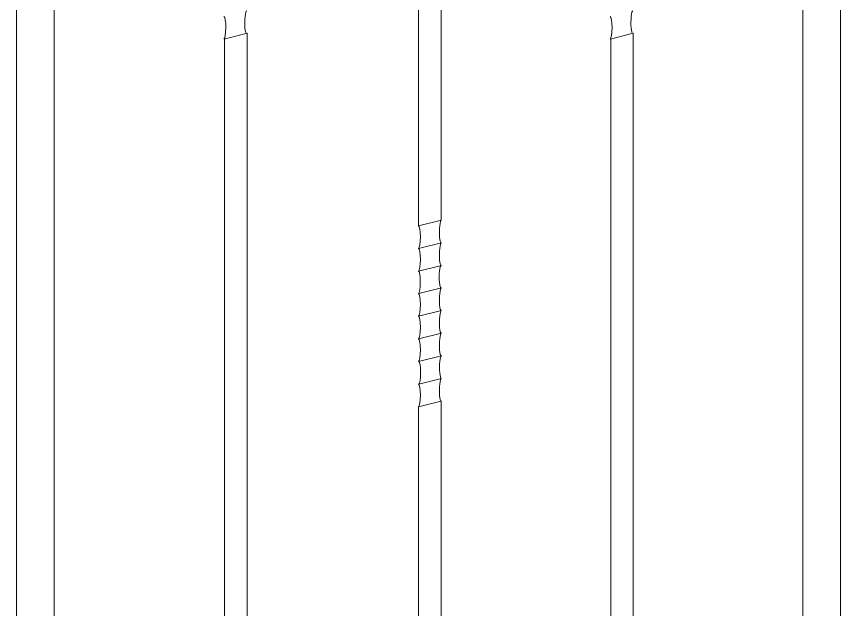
# Model space of a CAD drawing. Header units: millimetres. Extents: x -644 to 652, y 0 to 1491.
# Drawn here: x 336.6 to 651.6, y 550.8 to 777.5 of the extents above; entities that cross this region are included whole.
import ezdxf

# ---------------------------------------------------------------- set-up
doc = ezdxf.new("R2010")
doc.units = ezdxf.units.MM
doc.layers.add('ceco.net 171', color=7, linetype='Continuous')

msp = doc.modelspace()

# ---------------------------------------------------------------- linework, layer by layer
at = {"layer": 'ceco.net 171', "lineweight": 5}
for p, q in [((336.6, 0), (336.6, 1359.91)), ((351, 14.4), (351, 1359.91)), ((651.6, 0), (651.6, 1308.96)), ((637.2, 14.4), (637.2, 1294.56)), ((490.32, 697.47), (490.32, 907.39)), ((498.96, 699.64), (498.96, 909.56)), ((416.03, 768.93), (424.77, 771.12)), ((416.13, 502.56), (416.13, 769.17)), ((424.77, 502.56), (424.77, 771.12)), ((563.65, 768.93), (572.4, 771.12)), ((563.76, 502.56), (563.76, 768.96)), ((572.4, 502.56), (572.4, 771.12)), ((490.32, 697.47), (499.01, 699.65)), ((490.32, 688.83), (499.01, 691.01)), ((490.32, 680.19), (499.01, 682.37)), ((490.43, 671.55), (499.12, 673.73)), ((490.32, 662.88), (499.01, 665.06)), ((490.32, 654.24), (499.01, 656.42)), ((490.32, 645.6), (499.01, 647.78)), ((490.43, 636.96), (499.12, 639.14)), ((490.32, 628.29), (498.95, 630.46)), ((498.96, 502.56), (498.96, 630.46)), ((490.32, 502.56), (490.32, 628.29))]:
    msp.add_line(p, q, dxfattribs=at)
at = {"layer": 'ceco.net 171', "lineweight": 5, "extrusion": (0, 0, -1)}
for centre, start_param, end_param in [((424.59, 775.39), 0, 3.141593), ((572.22, 775.39), 0, 3.141593), ((415.89, 773.21), 3.141593, 6.210756), ((563.52, 773.21), 3.141593, 6.210756), ((498.99, 695.33), 0, 3.141593), ((490.29, 693.15), 3.141593, 6.210756), ((498.99, 686.68), 0, 3.141593), ((490.29, 684.51), 3.141593, 6.210756), ((498.93, 678.03), 0, 3.141593), ((490.24, 675.85), 3.141593, 6.210756), ((490.29, 667.2), 3.141593, 6.210756), ((498.99, 669.38), 0, 3.141593), ((498.99, 660.74), 0, 3.141593), ((490.29, 658.56), 3.141593, 6.210756), ((498.99, 652.09), 0, 3.141593), ((490.29, 649.91), 3.141593, 6.210756), ((499.04, 643.44), 0, 3.141593), ((490.35, 641.26), 3.141593, 6.210756), ((490.29, 632.61), 3.141593, 6.210756), ((498.99, 634.79), 0, 3.141593)]:
    msp.add_ellipse(centre, major_axis=(-0.03, -4.33), ratio=0.168472, start_param=start_param, end_param=end_param, dxfattribs=at)

doc.saveas('drawing.dxf')
